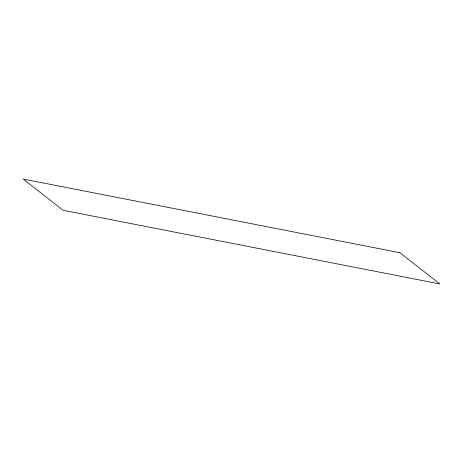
<?xml version="1.0" encoding="UTF-8"?>
<svg xmlns="http://www.w3.org/2000/svg" width="463" height="463" viewBox="0 0 463 463"><rect width="100%" height="100%" fill="white"/><g stroke="black" fill="none" stroke-linecap="round" stroke-linejoin="round"><path stroke-width="0.69" d="M399.847 252.694L23.15 179.048L63.153 210.306L439.85 283.952L399.847 252.694"/></g></svg>
